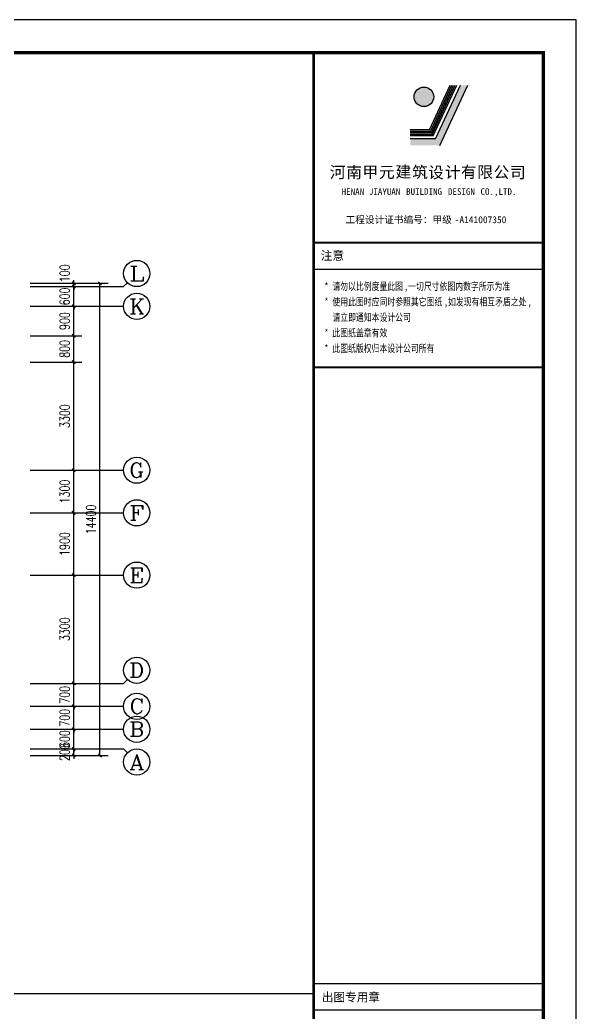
# Model space of a CAD drawing. Extents: x -993182 to -819982, y 169304 to 600104.
# Drawn here: x -926038 to -909082, y 262810 to 293104 of the extents above; entities that cross this region are included whole.
import ezdxf
from ezdxf.enums import TextEntityAlignment as Align

# ---------------------------------------------------------------- set-up
doc = ezdxf.new("R2010")
doc.units = 0
doc.header["$LTSCALE"] = 1000
doc.header["$MEASUREMENT"] = 0
for name, color, linetype in [('AXIS', 3, 'Continuous'), ('AXIS_TEXT', 7, 'Continuous'), ('PUB_TITLE', 146, 'Continuous'), ('表格', 157, 'Continuous'), ('面层', 215, 'Continuous')]:
    doc.layers.add(name, color=color, linetype=linetype)
doc.styles.add('300', font='', dxfattribs={"width": 0.75, "height": 300})
doc.styles.add('_TCH_AXIS', font='COMPLEX', dxfattribs={"bigfont": 'GBCBIG'})
doc.styles.add('_TCH_DIM_T3', font='SIMPLEX', dxfattribs={"width": 0.705882, "bigfont": 'GBCBIG'})
doc.styles.add('COMPLEX', font='COMPLEX')
doc.styles.add('THT', font='simhei.ttf')
doc.styles.get('300').set_extended_font_data('SimSun')
doc.dimstyles.new('_TCH_ARCH&&100', dxfattribs={"dimtxt": 297.5, "dimasz": 100, "dimexe": 250, "dimexo": 300, "dimgap": 126.25, "dimtad": 1, "dimdec": 0, "dimzin": 0, "dimdsep": 46, "dimtxsty": '_TCH_DIM_T3', "dimblk": 'ARCHTICK', "dimcen": 0.09, "dimclrt": 7, "dimazin": 2, "dimtfac": 1, "dimtdec": 0, "dimtix": 1, "dimtmove": 2, "dimatfit": 3, "dimfxl": 0, "dimtolj": 1, "dimtzin": 0, "dimarcsym": 0})

# ---------------------------------------------------------------- blocks, each defined once
blk = doc.blocks.new('_AXISO')
blk.add_circle((0, 0), 0.5)
at = {"layer": 'AXIS_TEXT', "style": 'COMPLEX', "width": 1.041667}
blk.add_attdef('A', text='', height=0.56, dxfattribs=at).set_placement((-0.25, -0.28), (0.25, -0.28), align=Align.FIT)
blk = doc.blocks.new('_ArchTick')
at = {"color": 0, "linetype": 'ByBlock', "const_width": 0.4}
blk.add_lwpolyline([(-0.5, -0.5), (0.5, 0.5)], dxfattribs=at)
blk = doc.blocks.new('*D906')
at = {"layer": 'AXIS', "color": 0, "lineweight": -2}
for p, q in [((-286889, -459251), (-284506, -459251)), ((-284756, -473651), (-284756, -459251)), ((-286889, -473651), (-284506, -473651))]:
    blk.add_line(p, q, dxfattribs=at)
at = {"layer": 'Defpoints', "color": 0}
for p in [(-287189, -459251), (-284756, -459251), (-287189, -473651)]:
    blk.add_point(p, dxfattribs=at)
at = {"layer": 'AXIS', "color": 0, "lineweight": -2, "xscale": 100, "yscale": 100, "zscale": 100}
for p, rotation in [((-284756, -459251), 90), ((-284756, -473651), 270)]:
    blk.add_blockref('_ArchTick', p, dxfattribs=dict(at, rotation=rotation))
at = {"layer": 'AXIS', "color": 7, "insert": (-285031, -466451), "char_height": 297.5, "attachment_point": 5, "rotation": 90, "style": '_TCH_DIM_T3'}
blk.add_mtext('\\A1;14400', dxfattribs=at)
blk = doc.blocks.new('*D907')
at = {"layer": 'AXIS', "color": 0, "lineweight": -2}
for p, q in [((-286889, -473451), (-285306, -473451)), ((-285556, -473451), (-285556, -473351)), ((-285556, -473651), (-285556, -473451)), ((-286889, -473651), (-285306, -473651)), ((-285556, -473651), (-285556, -473751))]:
    blk.add_line(p, q, dxfattribs=at)
at = {"layer": 'Defpoints', "color": 0}
for p in [(-287189, -473451), (-285556, -473451), (-287189, -473651)]:
    blk.add_point(p, dxfattribs=at)
at = {"layer": 'AXIS', "color": 0, "lineweight": -2, "xscale": 100, "yscale": 100, "zscale": 100}
for p, rotation in [((-285556, -473451), 270), ((-285556, -473651), 90)]:
    blk.add_blockref('_ArchTick', p, dxfattribs=dict(at, rotation=rotation))
at = {"layer": 'AXIS', "color": 7, "insert": (-285831, -473551), "char_height": 297.5, "attachment_point": 5, "rotation": 90, "style": '_TCH_DIM_T3'}
blk.add_mtext('\\A1;200', dxfattribs=at)
blk = doc.blocks.new('*D908')
at = {"layer": 'AXIS', "color": 0, "lineweight": -2}
for p, q in [((-286889, -472851), (-285306, -472851)), ((-285556, -472851), (-285556, -472751)), ((-285556, -473451), (-285556, -472851)), ((-286889, -473451), (-285306, -473451)), ((-285556, -473451), (-285556, -473551))]:
    blk.add_line(p, q, dxfattribs=at)
at = {"layer": 'Defpoints', "color": 0}
for p in [(-287189, -472851), (-285556, -472851), (-287189, -473451)]:
    blk.add_point(p, dxfattribs=at)
at = {"layer": 'AXIS', "color": 0, "lineweight": -2, "xscale": 100, "yscale": 100, "zscale": 100}
for p, rotation in [((-285556, -472851), 270), ((-285556, -473451), 90)]:
    blk.add_blockref('_ArchTick', p, dxfattribs=dict(at, rotation=rotation))
at = {"layer": 'AXIS', "color": 7, "insert": (-285831, -473151), "char_height": 297.5, "attachment_point": 5, "rotation": 90, "style": '_TCH_DIM_T3'}
blk.add_mtext('\\A1;600', dxfattribs=at)
blk = doc.blocks.new('*D909')
at = {"layer": 'AXIS', "color": 0, "lineweight": -2}
for p, q in [((-286889, -472151), (-285306, -472151)), ((-285556, -472151), (-285556, -472051)), ((-285556, -472851), (-285556, -472151)), ((-286889, -472851), (-285306, -472851)), ((-285556, -472851), (-285556, -472951))]:
    blk.add_line(p, q, dxfattribs=at)
at = {"layer": 'Defpoints', "color": 0}
for p in [(-287189, -472151), (-285556, -472151), (-287189, -472851)]:
    blk.add_point(p, dxfattribs=at)
at = {"layer": 'AXIS', "color": 0, "lineweight": -2, "xscale": 100, "yscale": 100, "zscale": 100}
for p, rotation in [((-285556, -472151), 270), ((-285556, -472851), 90)]:
    blk.add_blockref('_ArchTick', p, dxfattribs=dict(at, rotation=rotation))
at = {"layer": 'AXIS', "color": 7, "insert": (-285831, -472501), "char_height": 297.5, "attachment_point": 5, "rotation": 90, "style": '_TCH_DIM_T3'}
blk.add_mtext('\\A1;700', dxfattribs=at)
blk = doc.blocks.new('*D910')
at = {"layer": 'AXIS', "color": 0, "lineweight": -2}
for p, q in [((-285556, -471451), (-285556, -471351)), ((-286889, -471451), (-285306, -471451)), ((-285556, -472151), (-285556, -471451)), ((-286889, -472151), (-285306, -472151)), ((-285556, -472151), (-285556, -472251))]:
    blk.add_line(p, q, dxfattribs=at)
at = {"layer": 'Defpoints', "color": 0}
for p in [(-287189, -471451), (-285556, -471451), (-287189, -472151)]:
    blk.add_point(p, dxfattribs=at)
at = {"layer": 'AXIS', "color": 0, "lineweight": -2, "xscale": 100, "yscale": 100, "zscale": 100}
for p, rotation in [((-285556, -471451), 270), ((-285556, -472151), 90)]:
    blk.add_blockref('_ArchTick', p, dxfattribs=dict(at, rotation=rotation))
at = {"layer": 'AXIS', "color": 7, "insert": (-285831, -471801), "char_height": 297.5, "attachment_point": 5, "rotation": 90, "style": '_TCH_DIM_T3'}
blk.add_mtext('\\A1;700', dxfattribs=at)
blk = doc.blocks.new('*D911')
at = {"layer": 'AXIS', "color": 0, "lineweight": -2}
for p, q in [((-286889, -468151), (-285306, -468151)), ((-285556, -471451), (-285556, -468151)), ((-286889, -471451), (-285306, -471451))]:
    blk.add_line(p, q, dxfattribs=at)
at = {"layer": 'Defpoints', "color": 0}
for p in [(-287189, -468151), (-285556, -468151), (-287189, -471451)]:
    blk.add_point(p, dxfattribs=at)
at = {"layer": 'AXIS', "color": 0, "lineweight": -2, "xscale": 100, "yscale": 100, "zscale": 100}
for p, rotation in [((-285556, -468151), 90), ((-285556, -471451), 270)]:
    blk.add_blockref('_ArchTick', p, dxfattribs=dict(at, rotation=rotation))
at = {"layer": 'AXIS', "color": 7, "insert": (-285831, -469801), "char_height": 297.5, "attachment_point": 5, "rotation": 90, "style": '_TCH_DIM_T3'}
blk.add_mtext('\\A1;3300', dxfattribs=at)
blk = doc.blocks.new('*D912')
at = {"layer": 'AXIS', "color": 0, "lineweight": -2}
for p, q in [((-286889, -466251), (-285306, -466251)), ((-285556, -468151), (-285556, -466251)), ((-286889, -468151), (-285306, -468151))]:
    blk.add_line(p, q, dxfattribs=at)
at = {"layer": 'Defpoints', "color": 0}
for p in [(-287189, -466251), (-285556, -466251), (-287189, -468151)]:
    blk.add_point(p, dxfattribs=at)
at = {"layer": 'AXIS', "color": 0, "lineweight": -2, "xscale": 100, "yscale": 100, "zscale": 100}
for p, rotation in [((-285556, -466251), 90), ((-285556, -468151), 270)]:
    blk.add_blockref('_ArchTick', p, dxfattribs=dict(at, rotation=rotation))
at = {"layer": 'AXIS', "color": 7, "insert": (-285831, -467201), "char_height": 297.5, "attachment_point": 5, "rotation": 90, "style": '_TCH_DIM_T3'}
blk.add_mtext('\\A1;1900', dxfattribs=at)
blk = doc.blocks.new('*D913')
at = {"layer": 'AXIS', "color": 0, "lineweight": -2}
for p, q in [((-286889, -464951), (-285306, -464951)), ((-285556, -466251), (-285556, -464951)), ((-286889, -466251), (-285306, -466251))]:
    blk.add_line(p, q, dxfattribs=at)
at = {"layer": 'Defpoints', "color": 0}
for p in [(-287189, -464951), (-285556, -464951), (-287189, -466251)]:
    blk.add_point(p, dxfattribs=at)
at = {"layer": 'AXIS', "color": 0, "lineweight": -2, "xscale": 100, "yscale": 100, "zscale": 100}
for p, rotation in [((-285556, -464951), 90), ((-285556, -466251), 270)]:
    blk.add_blockref('_ArchTick', p, dxfattribs=dict(at, rotation=rotation))
at = {"layer": 'AXIS', "color": 7, "insert": (-285831, -465601), "char_height": 297.5, "attachment_point": 5, "rotation": 90, "style": '_TCH_DIM_T3'}
blk.add_mtext('\\A1;1300', dxfattribs=at)
blk = doc.blocks.new('*D914')
at = {"layer": 'AXIS', "color": 0, "lineweight": -2}
for p, q in [((-286889, -461651), (-285306, -461651)), ((-285556, -464951), (-285556, -461651)), ((-286889, -464951), (-285306, -464951))]:
    blk.add_line(p, q, dxfattribs=at)
at = {"layer": 'Defpoints', "color": 0}
for p in [(-287189, -461651), (-285556, -461651), (-287189, -464951)]:
    blk.add_point(p, dxfattribs=at)
at = {"layer": 'AXIS', "color": 0, "lineweight": -2, "xscale": 100, "yscale": 100, "zscale": 100}
for p, rotation in [((-285556, -461651), 90), ((-285556, -464951), 270)]:
    blk.add_blockref('_ArchTick', p, dxfattribs=dict(at, rotation=rotation))
at = {"layer": 'AXIS', "color": 7, "insert": (-285831, -463301), "char_height": 297.5, "attachment_point": 5, "rotation": 90, "style": '_TCH_DIM_T3'}
blk.add_mtext('\\A1;3300', dxfattribs=at)
blk = doc.blocks.new('*D915')
at = {"layer": 'AXIS', "color": 0, "lineweight": -2}
for p, q in [((-286889, -460851), (-285306, -460851)), ((-285556, -461651), (-285556, -460851)), ((-286889, -461651), (-285306, -461651))]:
    blk.add_line(p, q, dxfattribs=at)
at = {"layer": 'Defpoints', "color": 0}
for p in [(-287189, -460851), (-285556, -460851), (-287189, -461651)]:
    blk.add_point(p, dxfattribs=at)
at = {"layer": 'AXIS', "color": 0, "lineweight": -2, "xscale": 100, "yscale": 100, "zscale": 100}
for p, rotation in [((-285556, -460851), 90), ((-285556, -461651), 270)]:
    blk.add_blockref('_ArchTick', p, dxfattribs=dict(at, rotation=rotation))
at = {"layer": 'AXIS', "color": 7, "insert": (-285831, -461251), "char_height": 297.5, "attachment_point": 5, "rotation": 90, "style": '_TCH_DIM_T3'}
blk.add_mtext('\\A1;800', dxfattribs=at)
blk = doc.blocks.new('*D916')
at = {"layer": 'AXIS', "color": 0, "lineweight": -2}
for p, q in [((-286889, -459951), (-285306, -459951)), ((-285556, -460851), (-285556, -459951)), ((-286889, -460851), (-285306, -460851))]:
    blk.add_line(p, q, dxfattribs=at)
at = {"layer": 'Defpoints', "color": 0}
for p in [(-287189, -459951), (-285556, -459951), (-287189, -460851)]:
    blk.add_point(p, dxfattribs=at)
at = {"layer": 'AXIS', "color": 0, "lineweight": -2, "xscale": 100, "yscale": 100, "zscale": 100}
for p, rotation in [((-285556, -459951), 90), ((-285556, -460851), 270)]:
    blk.add_blockref('_ArchTick', p, dxfattribs=dict(at, rotation=rotation))
at = {"layer": 'AXIS', "color": 7, "insert": (-285831, -460401), "char_height": 297.5, "attachment_point": 5, "rotation": 90, "style": '_TCH_DIM_T3'}
blk.add_mtext('\\A1;900', dxfattribs=at)
blk = doc.blocks.new('*D917')
at = {"layer": 'AXIS', "color": 0, "lineweight": -2}
for p, q in [((-285556, -459351), (-285556, -459251)), ((-286889, -459351), (-285306, -459351)), ((-285556, -459951), (-285556, -459351)), ((-286889, -459951), (-285306, -459951)), ((-285556, -459951), (-285556, -460051))]:
    blk.add_line(p, q, dxfattribs=at)
at = {"layer": 'Defpoints', "color": 0}
for p in [(-287189, -459351), (-285556, -459351), (-287189, -459951)]:
    blk.add_point(p, dxfattribs=at)
at = {"layer": 'AXIS', "color": 0, "lineweight": -2, "xscale": 100, "yscale": 100, "zscale": 100}
for p, rotation in [((-285556, -459351), 270), ((-285556, -459951), 90)]:
    blk.add_blockref('_ArchTick', p, dxfattribs=dict(at, rotation=rotation))
at = {"layer": 'AXIS', "color": 7, "insert": (-285831, -459651), "char_height": 297.5, "attachment_point": 5, "rotation": 90, "style": '_TCH_DIM_T3'}
blk.add_mtext('\\A1;600', dxfattribs=at)
blk = doc.blocks.new('*D918')
at = {"layer": 'AXIS', "color": 0, "lineweight": -2}
for p, q in [((-286889, -459251), (-285306, -459251)), ((-285556, -459251), (-285556, -459151)), ((-285556, -459351), (-285556, -459251)), ((-286889, -459351), (-285306, -459351)), ((-285556, -459351), (-285556, -459451))]:
    blk.add_line(p, q, dxfattribs=at)
at = {"layer": 'Defpoints', "color": 0}
for p in [(-287189, -459251), (-285556, -459251), (-287189, -459351)]:
    blk.add_point(p, dxfattribs=at)
at = {"layer": 'AXIS', "color": 0, "lineweight": -2, "xscale": 100, "yscale": 100, "zscale": 100}
for p, rotation in [((-285556, -459251), 270), ((-285556, -459351), 90)]:
    blk.add_blockref('_ArchTick', p, dxfattribs=dict(at, rotation=rotation))
at = {"layer": 'AXIS', "color": 7, "insert": (-285831, -458945), "char_height": 297.5, "attachment_point": 5, "rotation": 90, "style": '_TCH_DIM_T3'}
blk.add_mtext('\\A1;100', dxfattribs=at)
blk = doc.blocks.new('A$C61A6557E')
at = {"layer": 'PUB_TITLE'}
blk.add_hatch(color=256, dxfattribs=at).paths.add_polyline_path([(4727, 56407), (4502, 56407), (3742, 54772), (2969, 54772), (2969, 54568), (3872, 54568)])
h = blk.add_hatch(color=256, dxfattribs=at)
edge = h.paths.add_edge_path()
edge.add_ellipse((3384, 56052), major_axis=(-212, 212), ratio=1, start_angle=0, end_angle=360)
for p, q in [((3554, 55043), (4189, 56407)), ((3583, 54997), (4239, 56407)), ((3612, 54951), (4290, 56407)), ((3641, 54905), (4341, 56407)), ((3671, 54859), (4391, 56407)), ((3742, 54772), (4502, 56407)), ((3872, 54568), (4727, 56407)), ((3554, 55043), (2969, 55043)), ((3583, 54997), (2969, 54997)), ((3612, 54951), (2969, 54951)), ((3641, 54905), (2969, 54905)), ((3671, 54859), (2969, 54859)), ((3742, 54772), (2969, 54772)), ((41, 51600), (7025, 51600)), ((7052, 51600), (41, 51600)), ((41, 51600), (7052, 51600)), ((57, 51600), (7068, 51600)), ((41, 50800), (7052, 50800)), ((41, 50800), (7052, 50800)), ((25, 47800), (7025, 47800)), ((7025, 29000), (14, 29000)), ((7025, 28200), (14, 28200))]:
    blk.add_line(p, q, dxfattribs=at)
at = {"layer": 'PUB_TITLE', "const_width": 75}
blk.add_lwpolyline([(25, 0), (7025, 0), (7025, 57400), (25, 57400)], close=True, dxfattribs=at)
at = {"layer": 'PUB_TITLE'}
for points, const_width in [([(25, 0), (25, 57400)], 75), ([(25, 57400), (25, 50733)], 60), ([(25, 0), (25, 57400)], 40), ([(7052, 51600), (41, 51600)], 60), ([(25, 50733), (25, 0)], 60), ([(41, 47800), (7052, 47800)], 56.5), ([(41, 47800), (7052, 47800)], 56.5)]:
    blk.add_lwpolyline(points, dxfattribs=dict(at, const_width=const_width))
blk.add_lwpolyline([(25, 57400), (7025, 57400), (7025, 51600), (25, 51600)], close=True, dxfattribs=at)
blk.add_ellipse((3384, 56052), major_axis=(-212, 212), ratio=1, start_param=3.926991, end_param=10.210176, dxfattribs=at)
at = {"layer": 'PUB_TITLE', "style": 'THT'}
for s, height, p in [('河', 352, (515, 53577)), ('南', 352, (1017, 53574)), ('甲', 352, (1511, 53582)), ('元', 352, (2014, 53580)), ('建', 352, (2518, 53590)), ('筑', 352, (3026, 53580)), ('设', 352, (3515, 53570)), ('计', 352, (4024, 53575)), ('有', 352, (4511, 53585)), ('限', 352, (5012, 53581)), ('公', 352, (5509, 53576)), ('司', 352, (6006, 53569)), ('HENAN', 201.1, (878, 53062)), ('JIAYUAN', 201.1, (1708, 53062)), ('BUILDING', 201.1, (2842, 53062)), ('DESIGN', 201.1, (4118, 53062)), ('CO.,LTD.', 201.1, (5111, 53062)), ('工程设计证书编号：甲级', 210.3, (998, 52199)), ('-A141007350', 210.3, (4325, 52199)), ('注意', 260, (241, 51078))]:
    blk.add_text(s, height=height, dxfattribs=at).set_placement(p)
at = {"layer": 'PUB_TITLE', "style": '300', "width": 0.75}
for s, height, p in [('*', 228, (352, 50158)), ('请勿以比例度量此图', 227.8, (595, 50158)), ('一切尺寸依图内数字所示为准', 227.85, (2904, 50158)), (',', 228, (2782, 50158)), ('*', 228, (352, 49685)), ('使用此图时应同时参照其它图纸', 227.85, (595, 49685)), (',', 228, (3998, 49685)), ('如发现有相互矛盾之处', 227.8, (4119, 49685)), (',', 228, (6549, 49685)), ('请立即通知本设计公司', 227.8, (595, 49212)), ('*', 228, (352, 48739)), ('此图纸盖章有效', 227.8, (595, 48739)), ('*', 228, (352, 48266)), ('此图纸版权归本设计公司所有', 227.85, (595, 48266))]:
    blk.add_text(s, height=height, dxfattribs=at).set_placement(p)
at = {"layer": 'PUB_TITLE', "style": 'THT'}
blk.add_text('出图专用章', height=260, dxfattribs=at).set_placement((1160, 28600), align=Align.MIDDLE)
blk = doc.blocks.new('5#、7#楼参照')
at = {"layer": 'AXIS'}
for p, q in [((-283918.9, -459233.7), (-284036.1, -459350.9)), ((-286541.7, -459350.9), (-284036.1, -459350.9)), ((-286541.7, -459950.9), (-284036.1, -459950.9)), ((-286541.7, -464950.9), (-284036.1, -464950.9)), ((-286541.7, -466250.9), (-284036.1, -466250.9)), ((-286541.7, -468150.9), (-284036.1, -468150.9)), ((-283918.9, -471333.7), (-284036.1, -471450.9)), ((-286541.7, -471450.9), (-284036.1, -471450.9)), ((-286541.7, -472150.9), (-284036.1, -472150.9)), ((-286541.7, -472850.9), (-284036.1, -472850.9)), ((-286541.7, -473450.9), (-284036.1, -473450.9)), ((-283918.9, -473568), (-284036.1, -473450.9))]:
    blk.add_line(p, q, dxfattribs=at)
at = {"layer": 'PUB_TITLE'}
blk.add_lwpolyline([(-354342.7, -510615.5), (-270242.7, -510615.5), (-270242.7, -451215.5), (-354342.7, -451215.5)], close=True, dxfattribs=at)
at = {"layer": 'PUB_TITLE', "const_width": 100}
blk.add_lwpolyline([(-351842.7, -509615.5), (-271242.7, -509615.5), (-271242.7, -452215.5), (-351842.7, -452215.5)], close=True, dxfattribs=at)
at = {"layer": '表格'}
blk.add_lwpolyline([(-351842.7, -480915.5), (-278242.7, -480915.5)], dxfattribs=at)
at = {"layer": 'AXIS'}
ref = blk.add_blockref('_AXISO', (-283636.1, -458950.9), dxfattribs=dict(at, xscale=800, yscale=800, zscale=800))
ref.add_attrib('A', 'L', dxfattribs={"layer": 'AXIS_TEXT', "height": 452.5, "style": '_TCH_AXIS', "width": 1.4}).set_placement((-283862.3, -459177.1), (-283409.8, -459177.1), align=Align.FIT)
ref = blk.add_blockref('_AXISO', (-283636.1, -459950.9), dxfattribs=dict(at, xscale=800, yscale=800, zscale=800))
ref.add_attrib('A', 'K', dxfattribs={"layer": 'AXIS_TEXT', "height": 452.5, "style": '_TCH_AXIS', "width": 1.105263}).set_placement((-283862.3, -460177.1), (-283409.8, -460177.1), align=Align.FIT)
ref = blk.add_blockref('_AXISO', (-283636.1, -464950.9), dxfattribs=dict(at, xscale=800, yscale=800, zscale=800))
ref.add_attrib('A', 'G', dxfattribs={"layer": 'AXIS_TEXT', "height": 452.5, "style": '_TCH_AXIS', "width": 1.166667}).set_placement((-283862.3, -465177.1), (-283409.8, -465177.1), align=Align.FIT)
ref = blk.add_blockref('_AXISO', (-283636.1, -466250.9), dxfattribs=dict(at, xscale=800, yscale=800, zscale=800))
ref.add_attrib('A', 'F', dxfattribs={"layer": 'AXIS_TEXT', "height": 452.5, "style": '_TCH_AXIS', "width": 1.3125}).set_placement((-283862.3, -466477.1), (-283409.8, -466477.1), align=Align.FIT)
ref = blk.add_blockref('_AXISO', (-283636.1, -468150.9), dxfattribs=dict(at, xscale=800, yscale=800, zscale=800))
ref.add_attrib('A', 'E', dxfattribs={"layer": 'AXIS_TEXT', "height": 452.5, "style": '_TCH_AXIS', "width": 1.3125}).set_placement((-283862.3, -468377.1), (-283409.8, -468377.1), align=Align.FIT)
ref = blk.add_blockref('_AXISO', (-283636.1, -471050.9), dxfattribs=dict(at, xscale=800, yscale=800, zscale=800))
ref.add_attrib('A', 'D', dxfattribs={"layer": 'AXIS_TEXT', "height": 452.5, "style": '_TCH_AXIS', "width": 1.235294}).set_placement((-283862.3, -471277.1), (-283409.8, -471277.1), align=Align.FIT)
ref = blk.add_blockref('_AXISO', (-283636.1, -472150.9), dxfattribs=dict(at, xscale=800, yscale=800, zscale=800))
ref.add_attrib('A', 'C', dxfattribs={"layer": 'AXIS_TEXT', "height": 452.5, "style": '_TCH_AXIS', "width": 1.4}).set_placement((-283862.3, -472377.1), (-283409.8, -472377.1), align=Align.FIT)
ref = blk.add_blockref('_AXISO', (-283636.1, -472850.9), dxfattribs=dict(at, xscale=800, yscale=800, zscale=800))
ref.add_attrib('A', 'B', dxfattribs={"layer": 'AXIS_TEXT', "height": 452.5, "style": '_TCH_AXIS', "width": 1.235294}).set_placement((-283862.3, -473077.1), (-283409.8, -473077.1), align=Align.FIT)
ref = blk.add_blockref('_AXISO', (-283636.1, -473850.9), dxfattribs=dict(at, xscale=800, yscale=800, zscale=800))
ref.add_attrib('A', 'A', dxfattribs={"layer": 'AXIS_TEXT', "height": 452.5, "style": '_TCH_AXIS', "width": 1.166667}).set_placement((-283862.3, -474077.1), (-283409.8, -474077.1), align=Align.FIT)
dim = blk.add_linear_dim(base=(-285556.1, -459250.9), p1=(-287189, -459350.9), p2=(-287189, -459250.9), angle=90, dimstyle='_TCH_ARCH&&100', dxfattribs=at)
dim.commit()
dim.dimension.update_dxf_attribs({"geometry": '*D918', "text_midpoint": (-285831.1, -458945.1), "dimtype": 129})
for p1, p2, distance, picture, middle in [((-287189, -473650.9), (-287189, -459250.9), -2432.9, '*D906', (-285031.1, -466450.9)), ((-287189, -459950.9), (-287189, -459350.9), -1632.9, '*D917', (-285831.1, -459650.9)), ((-287189, -460850.9), (-287189, -459950.9), -1632.9, '*D916', (-285831.1, -460400.9)), ((-287189, -461650.9), (-287189, -460850.9), -1632.9, '*D915', (-285831.1, -461250.9)), ((-287189, -464950.9), (-287189, -461650.9), -1632.9, '*D914', (-285831.1, -463300.9)), ((-287189, -466250.9), (-287189, -464950.9), -1632.9, '*D913', (-285831.1, -465600.9)), ((-287189, -468150.9), (-287189, -466250.9), -1632.9, '*D912', (-285831.1, -467200.9)), ((-287189, -471450.9), (-287189, -468150.9), -1632.9, '*D911', (-285831.1, -469800.9)), ((-287189, -472150.9), (-287189, -471450.9), -1632.9, '*D910', (-285831.1, -471800.9)), ((-287189, -472850.9), (-287189, -472150.9), -1632.9, '*D909', (-285831.1, -472500.9)), ((-287189, -473450.9), (-287189, -472850.9), -1632.9, '*D908', (-285831.1, -473150.9)), ((-287189, -473650.9), (-287189, -473450.9), -1632.9, '*D907', (-285831.1, -473550.9))]:
    dim = blk.add_aligned_dim(p1=p1, p2=p2, distance=distance, dimstyle='_TCH_ARCH&&100', dxfattribs=at)
    dim.commit()
    dim.dimension.update_dxf_attribs({"geometry": picture, "text_midpoint": middle})

msp = doc.modelspace()

# ---------------------------------------------------------------- block references
msp.add_blockref('A$C61A6557E', (-917107, 234704))
at = {"layer": '面层'}
msp.add_blockref('5#、7#楼参照', (-638840, 744319), dxfattribs=at)

doc.saveas('drawing.dxf')
